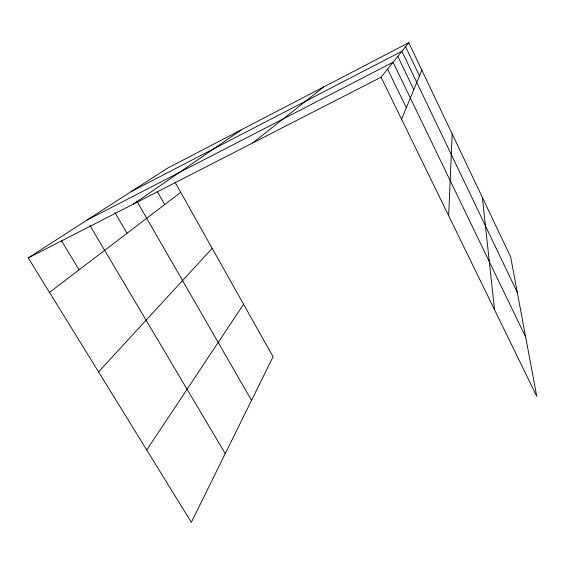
<?xml version="1.0" encoding="UTF-8"?>
<svg xmlns="http://www.w3.org/2000/svg" width="565" height="565" viewBox="0 0 565 565"><rect width="100%" height="100%" fill="white"/><g stroke="black" fill="none" stroke-linecap="round" stroke-linejoin="round"><path stroke-width="0.85" d="M448.645 215.71L452.191 133.969M401.588 119.236L421.829 70.124M146.731 449.973L243.572 304.245M381.078 77.207L408.785 42.693L510.647 256.877L536.75 396.298L381.078 77.207L28.25 257.944L191.358 522.307L273.057 356.762L175.249 182.58M98.55 371.883L212.193 248.374M252.753 142.945L323.738 86.925M49.501 292.388L180.729 192.34M133.375 204.092L241.785 129.547M28.25 257.944L167.24 168.321L408.785 42.693M131.292 191.5L401.885 51.288L517.307 292.444M86.777 220.209L393.085 62.249L525.641 336.966M61.451 240.69L79.072 269.844M89.906 225.477L225.258 453.624M114.808 212.405L127.005 233.303M136.857 201.168L251.531 400.387M157.289 191.514L164.697 204.565M387.583 69.107L406.327 107.738M397.802 56.38L413.785 89.644M405.557 46.711L419.463 75.872M482.369 197.425L494.537 309.768"/></g></svg>
